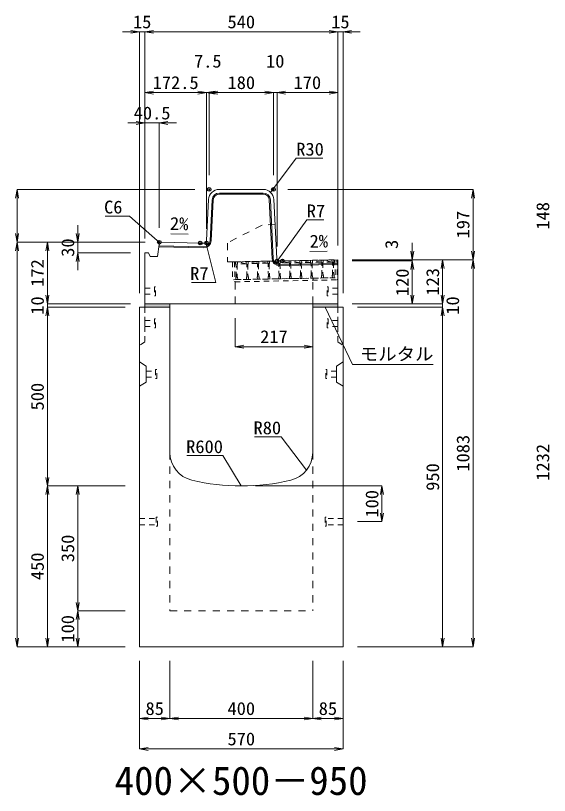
# Model space of a CAD drawing. Units: millimetres at full size. Extents: x -22536 to 51867, y -19720 to 38340.
# Drawn here: x 31918 to 33413, y -10586 to -8403 of the extents above; entities that cross this region are included whole.
import ezdxf
from ezdxf.enums import TextEntityAlignment as Align

# ---------------------------------------------------------------- set-up
doc = ezdxf.new("R2010")
doc.units = ezdxf.units.MM
doc.header["$LTSCALE"] = 20
doc.header["$PDMODE"] = 32
doc.header["$PDSIZE"] = 10
doc.linetypes.add('USER1', pattern=[2, 1, -1])
doc.linetypes.add('USER2', pattern=[1.35, 0.75, -0.6])
for name, color, linetype, lineweight in [('インサート', 3, 'USER2', 9), ('グレーチング', 7, 'USER2', 5), ('モルタル', 7, 'Continuous', 9), ('受枠', 3, 'USER2', 9), ('寸法線', 7, 'Continuous', 13), ('引出線', 4, 'Continuous', 13), ('本体', 2, 'Continuous', 13), ('目地', 132, 'Continuous', 5)]:
    doc.layers.add(name, color=color, linetype=linetype, lineweight=lineweight)
doc.layers.add('作業エリア', color=11, linetype='Continuous')
doc.layers.add('文字', color=7, linetype='Continuous')
doc.styles.add('ＭＳ 明朝', font='')
doc.styles.get('ＭＳ 明朝').set_extended_font_data('MS Mincho')

# ---------------------------------------------------------------- blocks, each defined once
blk = doc.blocks.new('open_arrow')
at = {"color": 0, "linetype": 'Continuous', "lineweight": -2}
blk.add_lwpolyline([(7.5, 1.25), (0, 0), (7.5, -1.25)], dxfattribs=at)

msp = doc.modelspace()

# ---------------------------------------------------------------- hatches: boundary and pattern name
at = {"layer": 'モルタル'}
for points in [[(32350, -9220), (32350, -9210), (32280, -9210), (32280, -9220)], [(32820, -9220), (32820, -9210), (32750, -9210), (32750, -9220)]]:
    msp.add_hatch(color=256, dxfattribs=at).paths.add_polyline_path(points)

# ---------------------------------------------------------------- linework, layer by layer
at = {"layer": 'インサート'}
for p, q in [((32280, -9166.5), (32307, -9166.5)), ((32280, -9166.5), (32280, -9183.5)), ((32310, -9162.5), (32307, -9162.5)), ((32307, -9162.5), (32307, -9187.5)), ((32310, -9187.5), (32310, -9162.5)), ((32790, -9162.5), (32793, -9162.5)), ((32790, -9187.5), (32790, -9162.5)), ((32793, -9162.5), (32793, -9187.5)), ((32820, -9166.5), (32793, -9166.5)), ((32820, -9166.5), (32820, -9183.5)), ((32280, -9183.5), (32307, -9183.5)), ((32307, -9187.5), (32310, -9187.5)), ((32793, -9187.5), (32790, -9187.5)), ((32820, -9183.5), (32793, -9183.5)), ((32310, -9252.5), (32307, -9252.5)), ((32307, -9252.5), (32307, -9277.5)), ((32310, -9277.5), (32310, -9252.5)), ((32790, -9252.5), (32793, -9252.5)), ((32790, -9277.5), (32790, -9252.5)), ((32793, -9252.5), (32793, -9277.5)), ((32280, -9256.5), (32307, -9256.5)), ((32280, -9256.5), (32280, -9273.5)), ((32280, -9273.5), (32307, -9273.5)), ((32307, -9277.5), (32310, -9277.5)), ((32793, -9277.5), (32790, -9277.5)), ((32820, -9256.5), (32793, -9256.5)), ((32820, -9273.5), (32793, -9273.5)), ((32820, -9256.5), (32820, -9273.5)), ((32283.2, -9398.5), (32310.2, -9398.5)), ((32283.2, -9398.5), (32283.2, -9415.5)), ((32313.2, -9394.5), (32310.2, -9394.5)), ((32310.2, -9394.5), (32310.2, -9419.5)), ((32313.2, -9419.5), (32313.2, -9394.5)), ((32786.8, -9394.5), (32789.8, -9394.5)), ((32786.8, -9419.5), (32786.8, -9394.5)), ((32789.8, -9394.5), (32789.8, -9419.5)), ((32816.8, -9398.5), (32789.8, -9398.5)), ((32816.8, -9398.5), (32816.8, -9415.5)), ((32283.2, -9415.5), (32310.2, -9415.5)), ((32310.2, -9419.5), (32313.2, -9419.5)), ((32789.8, -9419.5), (32786.8, -9419.5)), ((32816.8, -9415.5), (32789.8, -9415.5)), ((32265, -9811.5), (32312, -9811.5)), ((32265, -9811.5), (32265, -9828.5)), ((32315, -9807.5), (32312, -9807.5)), ((32312, -9807.5), (32312, -9832.5)), ((32315, -9832.5), (32315, -9807.5)), ((32788, -9807.5), (32785, -9807.5)), ((32785, -9807.5), (32785, -9832.5)), ((32788, -9832.5), (32788, -9807.5)), ((32835, -9811.5), (32788, -9811.5)), ((32835, -9828.5), (32835, -9811.5)), ((32265, -9828.5), (32312, -9828.5)), ((32312, -9832.5), (32315, -9832.5)), ((32785, -9832.5), (32788, -9832.5)), ((32835, -9828.5), (32788, -9828.5))]:
    msp.add_line(p, q, dxfattribs=at)
at = {"layer": 'グレーチング'}
for p, q in [((32533.97, -9092.54), (32808.92, -9087.21)), ((32564.08, -9097.95), (32538.97, -9092.44)), ((32564.08, -9097.95), (32539.08, -9098.44)), ((32594.07, -9097.37), (32568.96, -9091.86)), ((32594.07, -9097.37), (32569.08, -9097.86)), ((32624.07, -9096.79), (32598.96, -9091.28)), ((32624.07, -9096.79), (32599.07, -9097.28)), ((32654.06, -9096.21), (32628.95, -9090.7)), ((32654.06, -9096.21), (32629.07, -9096.7)), ((32684.06, -9095.63), (32658.95, -9090.12)), ((32684.06, -9095.63), (32659.06, -9096.12)), ((32714.05, -9095.05), (32688.94, -9089.54)), ((32714.05, -9095.05), (32689.06, -9095.54)), ((32744.05, -9094.47), (32718.93, -9088.96)), ((32744.05, -9094.47), (32719.05, -9094.95)), ((32774.04, -9093.89), (32748.93, -9088.38)), ((32774.04, -9093.89), (32749.05, -9094.37)), ((32804.04, -9093.31), (32778.92, -9087.8)), ((32804.04, -9093.31), (32779.04, -9093.79)), ((32534.94, -9142.53), (32809.89, -9137.21))]:
    msp.add_line(p, q, dxfattribs=at)
for points in [[(32533.97, -9092.54), (32538.97, -9092.44), (32539.08, -9098.44), (32538.1, -9099.46), (32538.8, -9135.45), (32539.82, -9136.43), (32539.94, -9142.43), (32534.94, -9142.53), (32534.82, -9136.53), (32535.8, -9135.51), (32535.1, -9099.52), (32534.09, -9098.53)], [(32568.8, -9134.87), (32569.81, -9135.85), (32569.93, -9141.85), (32564.93, -9141.95), (32564.82, -9135.95), (32565.8, -9134.93), (32565.1, -9098.93), (32564.08, -9097.95), (32563.96, -9091.96), (32568.96, -9091.86), (32569.08, -9097.86), (32568.1, -9098.88)], [(32598.79, -9134.29), (32599.81, -9135.27), (32599.92, -9141.27), (32594.93, -9141.37), (32594.81, -9135.37), (32595.79, -9134.35), (32595.09, -9098.35), (32594.07, -9097.37), (32593.96, -9091.38), (32598.96, -9091.28), (32599.07, -9097.28), (32598.09, -9098.3)], [(32628.78, -9133.71), (32629.8, -9134.69), (32629.92, -9140.69), (32624.92, -9140.79), (32624.8, -9134.79), (32625.78, -9133.77), (32625.09, -9097.77), (32624.07, -9096.79), (32623.95, -9090.79), (32628.95, -9090.7), (32629.07, -9096.7), (32628.09, -9097.72)], [(32658.78, -9133.13), (32659.8, -9134.11), (32659.91, -9140.11), (32654.91, -9140.2), (32654.8, -9134.21), (32655.78, -9133.19), (32655.08, -9097.19), (32654.06, -9096.21), (32653.95, -9090.21), (32658.95, -9090.12), (32659.06, -9096.12), (32658.08, -9097.14)], [(32685.77, -9132.61), (32685.08, -9096.61), (32684.06, -9095.63), (32683.94, -9089.63), (32688.94, -9089.54), (32689.06, -9095.54), (32688.08, -9096.55), (32688.77, -9132.55), (32689.79, -9133.53), (32689.91, -9139.53), (32684.91, -9139.62), (32684.79, -9133.63)], [(32715.77, -9132.03), (32715.07, -9096.03), (32714.05, -9095.05), (32713.94, -9089.05), (32718.93, -9088.96), (32719.05, -9094.95), (32718.07, -9095.97), (32718.77, -9131.97), (32719.79, -9132.95), (32719.9, -9138.95), (32714.9, -9139.04), (32714.79, -9133.04)], [(32749.05, -9094.37), (32748.06, -9095.39), (32748.76, -9131.39), (32749.78, -9132.37), (32749.9, -9138.37), (32744.9, -9138.46), (32744.78, -9132.46), (32745.76, -9131.44), (32745.07, -9095.45), (32744.05, -9094.47), (32743.93, -9088.47), (32748.93, -9088.38)], [(32779.04, -9093.79), (32778.06, -9094.81), (32778.76, -9130.81), (32779.78, -9131.79), (32779.89, -9137.79), (32774.89, -9137.88), (32774.78, -9131.88), (32775.76, -9130.86), (32775.06, -9094.87), (32774.04, -9093.89), (32773.92, -9087.89), (32778.92, -9087.8)], [(32804.89, -9137.3), (32804.77, -9131.3), (32805.75, -9130.28), (32805.05, -9094.29), (32804.04, -9093.31), (32803.92, -9087.31), (32808.92, -9087.21), (32809.03, -9093.21), (32808.05, -9094.23), (32808.75, -9130.23), (32809.77, -9131.21), (32809.89, -9137.21)]]:
    msp.add_lwpolyline(points, close=True, dxfattribs=at)
at = {"layer": 'モルタル'}
for points in [[(32280, -9210), (32350, -9210), (32350, -9220), (32280, -9220)], [(32750, -9210), (32820, -9210), (32820, -9220), (32750, -9220)]]:
    msp.add_lwpolyline(points, close=True, dxfattribs=at)
at = {"layer": '作業エリア'}
for p in [(32460, -8890), (32640, -8890), (32320.5, -9037.78), (32435, -9040), (32452.5, -9040), (32650, -9090), (32665, -9090)]:
    msp.add_point(p, dxfattribs=at)
at = {"layer": '受枠'}
for p, q in [((32524.97, -9092.71), (32817.92, -9087.04)), ((32524.97, -9092.71), (32525.94, -9142.7)), ((32530.97, -9092.59), (32532.05, -9148.58)), ((32811.92, -9087.16), (32812.89, -9137.15)), ((32817.92, -9087.04), (32819, -9143.03)), ((32812.89, -9137.15), (32525.94, -9142.7)), ((32532.05, -9148.58), (32819, -9143.03))]:
    msp.add_line(p, q, dxfattribs=at)
at = {"layer": '受枠', "linetype": 'Continuous'}
msp.add_line((32750.9, -9138.35), (32751.01, -9144.35), dxfattribs=at)
at = {"layer": '寸法線'}
for p, q in [((32328, -8448.91), (32217, -8448.91)), ((32265, -9180), (32265, -8448.91)), ((32280, -8448.91), (32820, -8448.91)), ((32280, -9027.78), (32280, -8448.91)), ((32280, -9027.78), (32280, -8448.91)), ((32772, -8448.91), (32883, -8448.91)), ((32820, -9047), (32820, -8448.91)), ((32820, -9047), (32820, -8448.91)), ((32835, -9180), (32835, -8448.91)), ((32280, -8618.91), (32500.5, -8618.91)), ((32280, -9027.78), (32280, -8618.91)), ((32404.5, -8618.91), (32508, -8618.91)), ((32452.5, -9000), (32452.5, -8618.91)), ((32452.5, -9000), (32452.5, -8618.91)), ((32460, -8850), (32460, -8618.91)), ((32460, -8618.91), (32640, -8618.91)), ((32460, -8850), (32460, -8618.91)), ((32592, -8618.91), (32698, -8618.91)), ((32640, -8850), (32640, -8618.91)), ((32640, -8850), (32640, -8618.91)), ((32650, -9050), (32650, -8618.91)), ((32650, -8618.91), (32820, -8618.91)), ((32650, -9050), (32650, -8618.91)), ((32820, -9047), (32820, -8618.91)), ((32232, -8703.91), (32368.5, -8703.91)), ((32280, -9027.78), (32280, -8703.91)), ((32320.5, -8997.78), (32320.5, -8703.91)), ((31922.06, -8890), (31922.06, -9037.78)), ((32420, -8890), (31922.06, -8890)), ((32680, -8890), (33198.78, -8890)), ((33198.78, -8890), (33198.78, -9087)), ((32092.06, -8989.78), (32092.06, -9115.78)), ((32280.5, -9037.78), (31922.06, -9037.78)), ((31922.06, -10170), (31922.06, -9037.78)), ((32280.5, -9037.78), (31922.06, -9037.78)), ((32007.06, -9037.78), (32007.06, -9210)), ((32280.5, -9037.78), (32007.06, -9037.78)), ((32280.5, -9037.78), (32092.06, -9037.78)), ((33028.78, -9039), (33028.78, -9138)), ((32240, -9067.78), (32092.06, -9067.78)), ((32860, -9087), (33028.78, -9087)), ((32860, -9087), (33113.78, -9087)), ((32860, -9087), (33198.78, -9087)), ((32860, -9087), (33198.78, -9087)), ((32860, -9090), (33028.78, -9090)), ((32860, -9090), (33028.78, -9090)), ((33028.78, -9090), (33028.78, -9210)), ((33113.78, -9087), (33113.78, -9210)), ((33198.78, -9087), (33198.78, -10170)), ((32007.06, -9162), (32007.06, -9268)), ((33113.78, -9162), (33113.78, -9268)), ((32240, -9210), (32007.06, -9210)), ((32240, -9210), (32007.06, -9210)), ((32860, -9210), (33028.78, -9210)), ((32860, -9210), (33113.78, -9210)), ((32860, -9210), (33113.78, -9210)), ((32225, -9220), (32007.06, -9220)), ((32007.06, -9220), (32007.06, -9720)), ((32225, -9220), (32007.06, -9220)), ((32875, -9220), (33113.78, -9220)), ((32875, -9220), (33113.78, -9220)), ((33113.78, -9220), (33113.78, -10170)), ((32533, -9250), (32533, -9330.23)), ((32533, -9330.23), (32750, -9330.23)), ((32225, -9720), (32007.06, -9720)), ((32007.06, -10170), (32007.06, -9720)), ((32225, -9720), (32007.06, -9720)), ((32092.06, -9720), (32092.06, -10070)), ((32225, -9720), (32092.06, -9720)), ((32590, -9720), (32943.78, -9720)), ((32943.78, -9720), (32943.78, -9820)), ((32875, -9820), (32943.78, -9820)), ((32225, -10070), (32092.06, -10070)), ((32092.06, -10070), (32092.06, -10170)), ((32225, -10070), (32092.06, -10070)), ((32225, -10170), (31922.06, -10170)), ((32225, -10170), (32007.06, -10170)), ((32225, -10170), (32092.06, -10170)), ((32875, -10170), (33113.78, -10170)), ((32875, -10170), (33198.78, -10170)), ((32265, -10210), (32265, -10371.16)), ((32265, -10210), (32265, -10456.16)), ((32350, -10210), (32350, -10371.16)), ((32350, -10210), (32350, -10371.16)), ((32750, -10210), (32750, -10371.16)), ((32750, -10210), (32750, -10371.16)), ((32835, -10210), (32835, -10371.16)), ((32835, -10210), (32835, -10456.16)), ((32265, -10371.16), (32350, -10371.16)), ((32350, -10371.16), (32750, -10371.16)), ((32750, -10371.16), (32835, -10371.16)), ((32265, -10456.16), (32835, -10456.16))]:
    msp.add_line(p, q, dxfattribs=at)
at = {"layer": '引出線'}
for points in [[(32632.14, -8898.26), (32703.9, -8802.42), (32778.58, -8802.42)], [(32323.13, -9040.82), (32237.22, -8964.53), (32168.88, -8964.53)], [(32651.83, -9088.07), (32733.35, -8975.32), (32781.28, -8975.32)], [(32401.24, -9014.96), (32352.5, -9013.99), (32401.25, -9014.96)], [(32450.67, -9038.07), (32478.33, -9150.5), (32410.4, -9150.5)], [(32741.91, -9064.01), (32790.62, -9063.03), (32741.88, -9064.01)], [(32785, -9220), (32861.7, -9379.77), (33087.62, -9379.77)], [(32732.76, -9675.58), (32661.5, -9582.47), (32586.83, -9582.47)], [(32550, -9720), (32498.63, -9635.25), (32397.63, -9635.25)]]:
    msp.add_lwpolyline(points, dxfattribs=at)
at = {"layer": '本体'}
for p, q in [((32488.54, -8890), (32611.46, -8890)), ((32452.83, -9033.35), (32458.57, -8918.5)), ((32649.67, -9083.35), (32641.43, -8918.5)), ((32319.76, -9043.74), (32315.5, -9077.78)), ((32319.76, -9043.74), (32326.5, -9037.9)), ((32435, -9040), (32326.5, -9037.9)), ((32435, -9040), (32445.84, -9040)), ((32280, -9067.78), (32280, -9210)), ((32290, -9067.78), (32280, -9067.78)), ((32295, -9077.78), (32290, -9067.78)), ((32315.5, -9077.78), (32295, -9077.78)), ((32665, -9090), (32656.66, -9090)), ((32665, -9090), (32820, -9087)), ((32820, -9210), (32820, -9087)), ((32820, -9210), (32280, -9210)), ((32265, -9220), (32265, -10170)), ((32350, -9220), (32265, -9220)), ((32350, -9220), (32350, -9625.96)), ((32750, -9625.96), (32750, -9220)), ((32835, -9220), (32750, -9220)), ((32835, -10170), (32835, -9220)), ((32265, -10170), (32835, -10170))]:
    msp.add_line(p, q, dxfattribs=at)
at = {"layer": '本体', "linetype": 'USER1'}
for p, q in [((32608, -8990), (32511, -9040)), ((32644.85, -8987), (32608, -8990)), ((32511, -9040), (32511, -9092.98)), ((32511, -9092.98), (32665, -9090)), ((32533, -9210), (32533, -9142.56)), ((32750, -9210), (32750, -9138.36))]:
    msp.add_line(p, q, dxfattribs=at)
at = {"layer": '本体', "linetype": 'USER2', "lineweight": 9}
for p, q in [((32280, -9220), (32280, -9317)), ((32820, -9220), (32820, -9317)), ((32280, -9317), (32265, -9326.5)), ((32820, -9317), (32835, -9326.5))]:
    msp.add_line(p, q, dxfattribs=at)
at = {"layer": '本体', "lineweight": 9}
for p, q in [((32265, -9373), (32283.2, -9384.5)), ((32283.2, -9384.5), (32283.2, -9429.5)), ((32835, -9373), (32816.8, -9384.5)), ((32816.8, -9384.5), (32816.8, -9429.5)), ((32265, -9441), (32283.2, -9429.5)), ((32835, -9441), (32816.8, -9429.5))]:
    msp.add_line(p, q, dxfattribs=at)
at = {"layer": '本体', "linetype": 'USER1', "lineweight": 15}
for p, q in [((32350, -9625.96), (32350, -10070)), ((32750, -9625.96), (32750, -10070)), ((32350, -10070), (32750, -10070))]:
    msp.add_line(p, q, dxfattribs=at)
at = {"layer": '本体'}
for centre, radius, start, end in [((32488.54, -8920), 30, 90, 177.13759), ((32611.46, -8920), 30, 2.86241, 90), ((32445.84, -9033), 7, 270, 357.13759), ((32656.66, -9083), 7, 182.86241, 270), ((32430, -9625.96), 80, 180, 256.65764), ((32670, -9625.96), 80, 283.34236, 0), ((32550, -9120), 600, 256.65764, 283.34236)]:
    msp.add_arc(centre, radius, start, end, dxfattribs=at)
at = {"layer": '目地'}
for p, q in [((32611.46, -8900), (32488.54, -8900)), ((32611.46, -8903), (32488.54, -8903)), ((32468.56, -8919), (32462.81, -9034.06)), ((32471.56, -8919.15), (32465.81, -9034.21)), ((32636.69, -9084.16), (32628.44, -8919.15)), ((32639.69, -9084.01), (32631.44, -8919)), ((32445.44, -9053.2), (32318.88, -9050.75)), ((32445.5, -9050.21), (32319.25, -9047.76)), ((32820, -9097), (32657, -9100.16)), ((32820, -9100), (32657.05, -9103.16))]:
    msp.add_line(p, q, dxfattribs=at)
for centre, radius, start, end in [((32488.54, -8920), 20, 90, 177.13759), ((32488.54, -8920), 17, 90, 177.13759), ((32611.46, -8920), 20, 2.86241, 90), ((32611.46, -8920), 17, 2.86241, 90), ((32445.83, -9033.21), 20, 268.89119, 357.13759), ((32445.83, -9033.21), 17, 268.89119, 357.13759), ((32656.67, -9083.16), 20, 182.86241, 271.10881), ((32656.67, -9083.16), 17, 182.86241, 271.10881)]:
    msp.add_arc(centre, radius, start, end, dxfattribs=at)

# ---------------------------------------------------------------- block references
at = {"layer": '寸法線', "xscale": 3.2, "yscale": 3.2}
for p, rotation in [((32265, -8448.91), 180), ((32820, -8448.91), 180), ((32820, -8448.91), 180), ((32452.5, -8618.91), 180), ((32640, -8618.91), 180), ((32640, -8618.91), 180), ((32820, -8618.91), 180), ((32280, -8703.91), 180), ((31922.06, -8890), 270), ((33198.78, -8890), 270), ((31922.06, -9037.78), 90), ((32092.06, -9037.78), 90), ((31922.06, -9037.78), 270), ((32007.06, -9037.78), 270), ((32092.06, -9067.78), 270), ((33028.78, -9087), 90), ((33198.78, -9087), 90), ((33028.78, -9090), 270), ((33028.78, -9090), 270), ((33113.78, -9087), 270), ((33198.78, -9087), 270), ((32007.06, -9210), 90), ((32007.06, -9210), 90), ((33028.78, -9210), 90), ((33113.78, -9210), 90), ((33113.78, -9210), 90), ((32007.06, -9220), 270), ((32007.06, -9220), 270), ((33113.78, -9220), 270), ((33113.78, -9220), 270), ((32750, -9330.23), 180), ((32007.06, -9720), 90), ((32007.06, -9720), 270), ((32092.06, -9720), 270), ((32943.78, -9720), 270), ((32943.78, -9820), 90), ((32092.06, -10070), 90), ((32092.06, -10070), 270), ((31922.06, -10170), 90), ((32007.06, -10170), 90), ((32092.06, -10170), 90), ((33113.78, -10170), 90), ((33198.78, -10170), 90), ((32350, -10371.16), 180), ((32750, -10371.16), 180), ((32835, -10371.16), 180), ((32835, -10456.16), 180)]:
    msp.add_blockref('open_arrow', p, dxfattribs=dict(at, rotation=rotation))
for p in [(32280, -8448.91), (32280, -8448.91), (32835, -8448.91), (32280, -8618.91), (32452.5, -8618.91), (32460, -8618.91), (32460, -8618.91), (32650, -8618.91), (32650, -8618.91), (32320.5, -8703.91), (32533, -9330.23), (32265, -10371.16), (32350, -10371.16), (32750, -10371.16), (32265, -10456.16)]:
    msp.add_blockref('open_arrow', p, dxfattribs=at)
at = {"layer": '引出線', "xscale": 0.0533, "yscale": 0.0533}
for p, rotation in [((32632.14, -8898.26), 53.2), ((32401.24, -9014.96), 178.9), ((32323.13, -9040.82), 138.4), ((32450.67, -9038.07), 283.8), ((32741.91, -9064.01), 1.1), ((32651.83, -9088.07), 54.1), ((32785, -9220), 295.6), ((32732.76, -9675.58), 127.4), ((32550, -9720), 121.2)]:
    msp.add_blockref('open_arrow', p, dxfattribs=dict(at, rotation=rotation))

# ---------------------------------------------------------------- texts
at = {"layer": '寸法線', "style": 'ＭＳ 明朝', "width": 1.05}
for s, p in [('15', (32272.5, -8420.91)), ('540', (32550, -8420.91)), ('15', (32827.5, -8420.91)), ('10', (32645, -8530.91)), ('7.5', (32456.25, -8530.91)), ('172.5', (32366.25, -8590.91)), ('180', (32550, -8590.91)), ('170', (32735, -8590.91)), ('40.5', (32300.25, -8675.91)), ('217', (32641.5, -9302.23)), ('85', (32307.5, -10343.16)), ('400', (32550, -10343.16)), ('85', (32792.5, -10343.16)), ('570', (32550, -10428.16))]:
    msp.add_text(s, height=36.03, dxfattribs=at).set_placement(p, align=Align.MIDDLE_CENTER)
for s, p in [('148', (33394.06, -8963.89)), ('197', (33170.78, -8988.5)), ('30', (32064.06, -9052.78)), ('3', (32970.78, -9043.66)), ('172', (31979.06, -9123.89)), ('120', (33000.78, -9150)), ('123', (33085.78, -9148.5)), ('10', (31979.06, -9215)), ('10', (33141.78, -9215)), ('500', (31979.06, -9470)), ('1083', (33170.78, -9628.5)), ('1232', (33394.06, -9653.89)), ('950', (33085.78, -9695)), ('100', (32915.78, -9770)), ('350', (32064.06, -9895)), ('450', (31979.06, -9945)), ('100', (32064.06, -10120))]:
    msp.add_text(s, height=36.03, rotation=90, dxfattribs=at).set_placement(p, align=Align.MIDDLE_CENTER)
at = {"layer": '引出線', "style": 'ＭＳ 明朝', "width": 1.05}
for s, p in [('R30', (32703.9, -8759.22)), ('R7', (32733.35, -8932.12)), ('モルタル', (32881.7, -9332.66))]:
    msp.add_text(s, height=36.03, dxfattribs=at).set_placement(p, align=Align.TOP_LEFT)
for s, p in [('C6', (32217.22, -8921.33)), ('R7', (32458.33, -9107.3)), ('R80', (32661.5, -9539.27)), ('R600', (32498.63, -9592.05))]:
    msp.add_text(s, height=36.03, dxfattribs=at).set_placement(p, align=Align.TOP_RIGHT)
msp.add_text('2%', height=36.03, rotation=358.854, dxfattribs=at).set_placement((32402.18, -8968.07), align=Align.TOP_RIGHT)
msp.add_text('2%', height=36.03, rotation=1.146, dxfattribs=at).set_placement((32740.94, -9017.11), align=Align.TOP_LEFT)
at = {"layer": '文字', "style": 'ＭＳ 明朝'}
msp.add_text('400×500－950', height=80.06, dxfattribs=at).set_placement((32549.52, -10544.97), align=Align.MIDDLE_CENTER)

doc.saveas('drawing.dxf')
